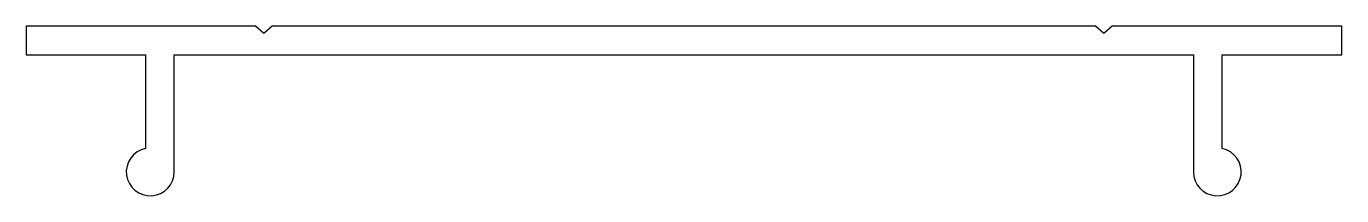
# Model space of a CAD drawing. Extents: x 129.6 to 184.6, y 211.9 to 219.
import ezdxf

# ---------------------------------------------------------------- set-up
doc = ezdxf.new("R2010")
doc.units = 0
doc.header["$LTSCALE"] = 15
doc.layers.get('0').update_dxf_attribs({"linetype": 'CONTINUOUS'})

msp = doc.modelspace()

# ---------------------------------------------------------------- linework, layer by layer
at = {"color": 0, "linetype": 'BYBLOCK', "ltscale": 0.03}
msp.add_lwpolyline([(135.786, 217.812), (178.405, 217.812), (178.405, 212.912, 2.108033), (179.605, 213.892), (179.605, 217.812), (184.605, 217.812), (184.605, 219.012), (175.005, 219.012), (174.655, 218.712), (174.305, 219.012), (139.886, 219.012), (139.536, 218.712), (139.186, 219.012), (129.605, 219.012), (129.605, 217.812), (134.586, 217.812), (134.586, 213.892, 2.108033), (135.786, 212.912)], format="xyb", close=True, dxfattribs=at)

doc.saveas('drawing.dxf')
